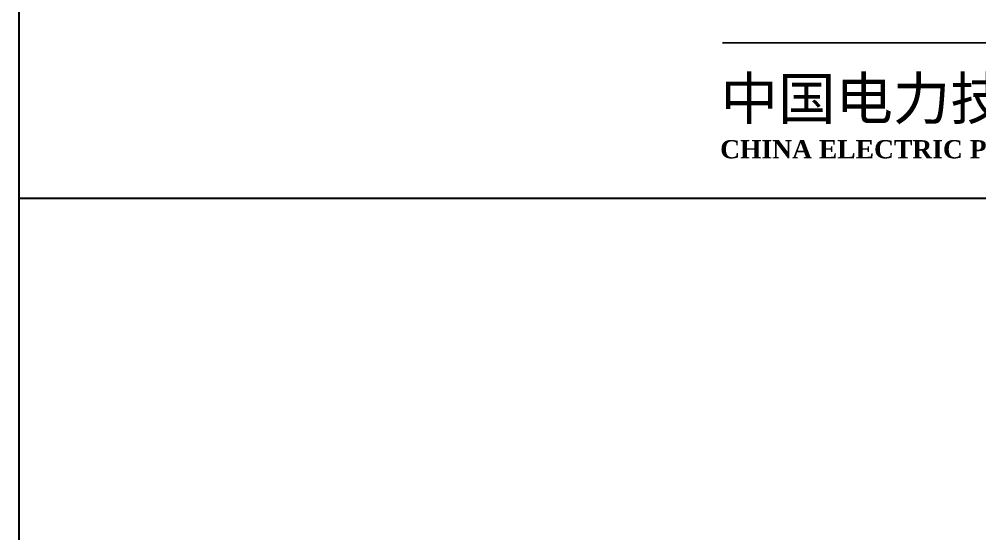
# Model space of a CAD drawing. Header units: millimetres. Extents: x 0 to 594, y 0 to 420.
# Drawn here: x 399 to 442.07, y 67.87 to 90.94 of the extents above; entities that cross this region are included whole.
import ezdxf
from ezdxf.enums import TextEntityAlignment as Align

# ---------------------------------------------------------------- set-up
doc = ezdxf.new("R2010")
doc.units = ezdxf.units.MM
doc.layers.add('GPDRAW', color=1, linetype='Continuous')
doc.styles.add('Cad logo ht', font='simhei.ttf')
doc.styles.add('Cad logo times', font='times.ttf')
doc.styles.add('ECL', font='SIMFANG_2312.TTF', dxfattribs={"width": 0.7, "height": 3})

# ---------------------------------------------------------------- blocks, each defined once
blk = doc.blocks.new('*U32')
at = {"color": 138, "const_width": 0.1}
blk.add_lwpolyline([(51.724, 0), (0, 0)], dxfattribs=at)
at = {"color": 138, "width": 55.48155, "attachment_point": 1}
for s, insert, char_height, style in [('{\\fSimHei|b1|i0|c134|p49;中国电力技术装备有限公司}', (-0.096, -1.98), 2.4, 'Cad logo ht'), ('{\\fTimes New Roman|b1|i0|c186|p18;CHINA ELECTRIC POWER EQUIPMENT AND TECHNOLOGY CO.,LTD.}', (-0.121, -5.554), 1.04, 'Cad logo times')]:
    blk.add_mtext(s, dxfattribs=dict(at, insert=insert, char_height=char_height, style=style))
blk = doc.blocks.new('XXDAFRAM-CH-HENG-A2')
at = {"layer": 'GPDRAW', "color": 1, "linetype": 'Continuous'}
blk.add_line((399, 60.278), (399, 122.267), dxfattribs=at)
at = {"layer": 'GPDRAW'}
blk.add_line((584, 82.889), (399, 82.889), dxfattribs=at)
at = {"color": 138, "xscale": 0.7874015748038801, "yscale": 0.7874015748029706, "zscale": 0.7874015748031497}
blk.add_blockref('*U32', (430.552, 89.882), dxfattribs=at)
at = {"linetype": 'Continuous', "style": 'ECL', "width": 0.7}
for tag, height, p in [('DESIGNSTATUS', 3.5, (571.853, 76.574)), ('ENDESIGNSTATUS', 3.5, (571.89, 70.889)), ('V', 4, (531.583, 63.46)), ('O', 4, (537.75, 63.46)), ('L', 4, (543.917, 63.46)), ('N', 4, (550.083, 63.46)), ('D', 4, (562.417, 63.46)), ('W', 4, (568.583, 63.46)), ('G', 4, (574.75, 63.46)), ('VEREN40', 4, (580.917, 63.46)), ('DWGNAME1', 5, (522.116, 48.707)), ('DWGNAME', 5, (521.928, 42.355)), ('DWGENAME1', 5, (521.928, 42.132)), ('DWGENAME', 5, (521.928, 35.7)), ('DWGNAME2', 5, (521.928, 35.057)), ('DWGENAME2', 5, (522.272, 28.907)), ('DWGNO', 4, (511.81, 15.139)), ('VEREN40', 4, (578.739, 15.139))]:
    blk.add_attdef(tag, text='', height=height, dxfattribs=at).set_placement(p, align=Align.MIDDLE)
at = {"style": 'ECL', "width": 0.7, "flags": 1}
for p in [(450.389, 48.278), (450.389, 40.278), (450.389, 32.278), (450.389, 24.278)]:
    blk.add_attdef('DATE', text='', height=5, dxfattribs=at).set_placement(p, align=Align.MIDDLE)
for tag, p in [('SJ1', (419.556, 44.278)), ('JH', (419.556, 36.278)), ('SH1', (419.556, 28.278)), ('PZ', (419.556, 20.278)), ('BL', (419.556, 10))]:
    blk.add_attdef(tag, p, '', height=5, dxfattribs=at)

msp = doc.modelspace()

# ---------------------------------------------------------------- block references
msp.add_blockref('XXDAFRAM-CH-HENG-A2', (0, 0))

doc.saveas('drawing.dxf')
